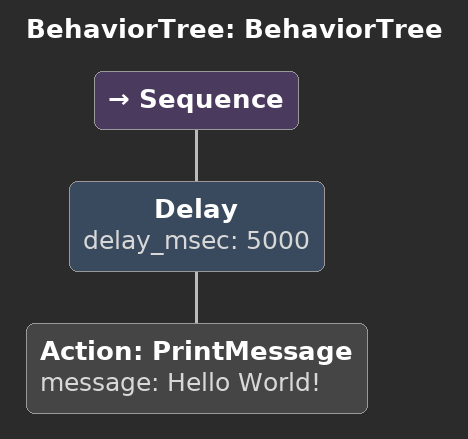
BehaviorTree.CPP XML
<?xml version="1.0" encoding="UTF-8"?>
<root BTCPP_format="4"
      main_tree_to_execute="BehaviorTree">
  <BehaviorTree ID="BehaviorTree">
    <Sequence>
      <Delay delay_msec="5000">
        <Action ID="PrintMessage"
                message="Hello World!"/>
      </Delay>
    </Sequence>
  </BehaviorTree>

</root>
